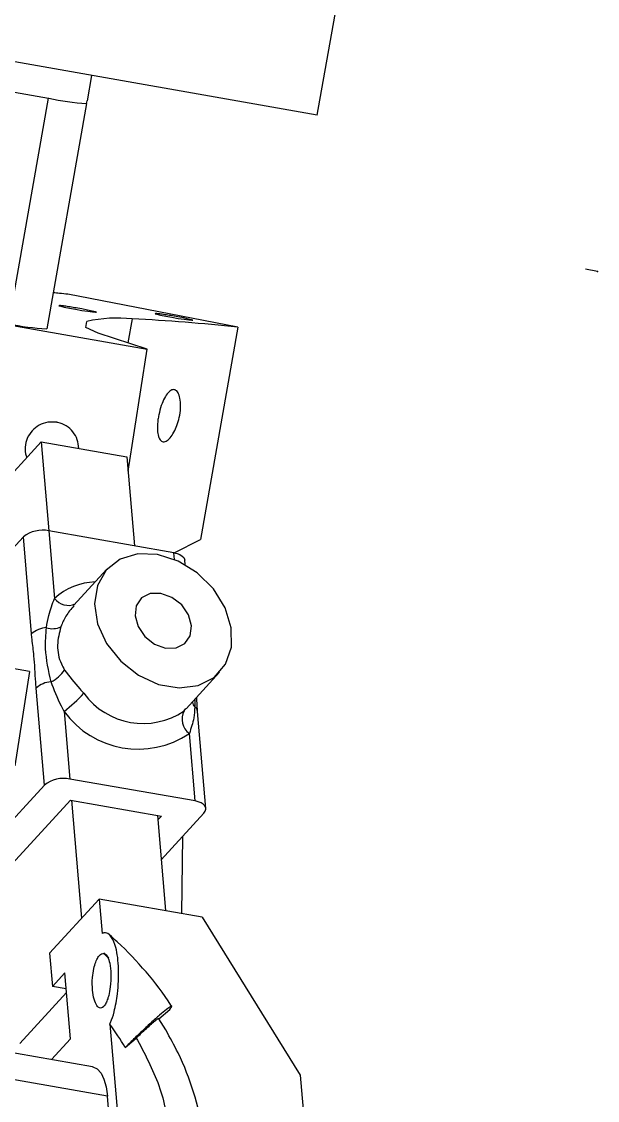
# Model space of a CAD drawing. Header units: millimetres. Extents: x 15 to 2378, y 5 to 1787.
# Drawn here: x 394.19 to 400.21, y 412.77 to 424.07 of the extents above; entities that cross this region are included whole.
import ezdxf

# ---------------------------------------------------------------- set-up
doc = ezdxf.new("R2010")
doc.units = ezdxf.units.MM
doc.header["$PDSIZE"] = -1

msp = doc.modelspace()

# ---------------------------------------------------------------- linework, layer by layer
at = {"color": 7, "linetype": 'Continuous', "lineweight": 25}
for p, q in [((397.281, 423.091), (397.559, 424.667)), ((397.281, 423.091), (393.933, 423.681)), ((394.918, 423.508), (394.871, 423.242)), ((393.681, 423.407), (394.469, 423.268)), ((394.053, 420.906), (394.469, 423.268)), ((394.866, 423.213), (394.449, 420.851)), ((394.866, 423.213), (394.871, 423.242)), ((396.449, 420.869), (394.67, 421.214)), ((393.53, 420.986), (395.5, 420.639)), ((394.858, 420.868), (394.869, 420.929)), ((395.344, 420.956), (395.299, 420.704)), ((394.986, 420.806), (394.858, 420.868)), ((395.5, 420.639), (394.986, 420.806)), ((396.449, 420.869), (396.057, 418.646)), ((395.302, 419.36), (395.5, 420.639)), ((393.524, 418.722), (394.391, 419.669)), ((394.391, 419.669), (394.47, 418.736)), ((394.391, 419.669), (395.289, 419.511)), ((395.289, 419.511), (395.368, 418.578)), ((394.204, 418.673), (393.688, 418.109)), ((394.29, 417.656), (394.204, 418.673)), ((394.47, 418.736), (394.53, 418.028)), ((395.781, 418.506), (394.47, 418.736)), ((395.782, 418.506), (396.057, 418.646)), ((395.787, 418.436), (395.781, 418.506)), ((395.898, 418.382), (395.894, 418.428)), ((395.079, 418.335), (394.729, 417.953)), ((394.269, 417.261), (393.191, 417.45)), ((394.269, 417.261), (394.116, 416.274)), ((395.91, 416.872), (396.259, 417.254)), ((394.424, 416.073), (394.338, 417.089)), ((395.999, 416.97), (395.998, 416.891)), ((394.63, 416.844), (394.69, 416.136)), ((395.887, 416.85), (395.906, 416.875)), ((396.114, 415.828), (396.028, 416.845)), ((396.002, 415.906), (395.942, 416.614)), ((394.424, 416.073), (393.358, 414.908)), ((396.002, 415.906), (394.69, 416.136)), ((393.804, 414.94), (394.697, 415.915)), ((394.697, 415.915), (395.649, 415.748)), ((394.709, 415.913), (394.814, 414.677)), ((395.607, 415.755), (395.692, 414.758)), ((395.649, 415.748), (395.611, 415.707)), ((395.647, 415.291), (396.095, 415.78)), ((395.87, 415.535), (395.858, 414.728)), ((394.999, 414.879), (394.479, 414.311)), ((394.999, 414.879), (395.029, 414.519)), ((396.076, 414.69), (394.999, 414.879)), ((396.076, 414.69), (397.102, 413.032)), ((394.479, 414.311), (394.508, 413.964)), ((395.098, 414.263), (395.046, 414.315)), ((395.047, 414.309), (395.047, 414.307)), ((394.508, 413.964), (394.638, 414.106)), ((394.697, 413.413), (394.638, 414.106)), ((394.168, 413.365), (394.656, 413.898)), ((394.652, 413.939), (394.508, 413.964)), ((395.623, 413.625), (395.737, 413.723)), ((395.11, 413.568), (395.381, 410.373)), ((395.695, 413.507), (395.623, 413.625)), ((395.085, 412.815), (391.495, 413.445)), ((394.499, 413.197), (394.697, 413.413)), ((395.27, 413.322), (395.386, 413.422)), ((395.386, 413.422), (395.4, 413.399)), ((394.929, 413.122), (393.851, 413.311)), ((397.102, 413.032), (397.335, 410.283)), ((395.276, 410.562), (395.085, 412.815))]:
    msp.add_line(p, q, dxfattribs=at)
at = {"color": 7, "linetype": 'Continuous'}
for q in [(400.09, 421.476), (400.214, 421.457)]:
    msp.add_line((400.214, 421.454), q, dxfattribs=at)
at = {"color": 7, "linetype": 'Continuous', "lineweight": 25, "flags": 128}
for points in [[(394.578, 421.095), (394.577, 421.095), (394.595, 421.089), (394.633, 421.08), (394.687, 421.069), (394.75, 421.057), (394.816, 421.046), (394.878, 421.036), (394.927, 421.029), (394.959, 421.026), (394.969, 421.027), (394.958, 421.031), (394.926, 421.039), (394.876, 421.049), (394.815, 421.061), (394.774, 421.069), (394.774, 421.069)], [(395.586, 421.012), (395.585, 421.011), (395.603, 421.005), (395.641, 420.997), (395.695, 420.986), (395.759, 420.974), (395.825, 420.962), (395.886, 420.953), (395.935, 420.946), (395.967, 420.942), (395.978, 420.943), (395.966, 420.947), (395.934, 420.955), (395.884, 420.966), (395.823, 420.977), (395.782, 420.985), (395.782, 420.985)], [(395.61, 418.488), (395.401, 418.494), (395.216, 418.438), (395.071, 418.325), (394.979, 418.165), (394.948, 417.972), (394.982, 417.763), (395.076, 417.557), (395.223, 417.372), (395.41, 417.224), (395.62, 417.128), (395.834, 417.09), (396.034, 417.115), (396.201, 417.201), (396.321, 417.339), (396.383, 417.517), (396.381, 417.721), (396.317, 417.93), (396.194, 418.128), (396.025, 418.296), (395.825, 418.42), (395.61, 418.488)], [(395.781, 418.506), (395.815, 418.498), (395.843, 418.487), (395.866, 418.472), (395.883, 418.456), (395.892, 418.438), (395.894, 418.428)], [(395.645, 418.08), (395.533, 418.079), (395.442, 418.033), (395.386, 417.952), (395.373, 417.846), (395.405, 417.733), (395.477, 417.629), (395.578, 417.55), (395.693, 417.508), (395.805, 417.51), (395.896, 417.555), (395.952, 417.637), (395.966, 417.742), (395.934, 417.856), (395.862, 417.96), (395.76, 418.039), (395.645, 418.08)], [(396.095, 415.78), (396.108, 415.799), (396.114, 415.819), (396.113, 415.838), (396.103, 415.856), (396.087, 415.873), (396.064, 415.887), (396.035, 415.898), (396.002, 415.906)], [(394.929, 413.122), (394.933, 413.121), (394.978, 413.099), (395.017, 413.056), (395.048, 412.992), (395.072, 412.911), (395.085, 412.815)]]:
    msp.add_lwpolyline(points, dxfattribs=at)
at = {"color": 7, "linetype": 'Continuous', "lineweight": 25}
for centre, radius, start, end in [((395.033, 425.89), 2.682, 257.8659, 266.4262), ((394.616, 423.528), 2.682, 257.8659, 266.4262), ((395.187, 419.521), 1.444, 83.7547, 102.702), ((394.483, 403.099), 17.878, 83.6862, 87.2403), ((394.404, 418.423), 0.32, 78.0497, 128.6447), ((394.979, 417.53), 0.671, 91.9571, 132.034), ((394.673, 418.131), 0.176, 215.7759, 294.7874), ((394.463, 417.461), 0.262, 93.813, 131.5491), ((394.509, 417.905), 0.194, 250.9167, 296.8786), ((394.355, 417.456), 0.332, 294.7304, 327.6047), ((394.511, 416.893), 0.262, 93.813, 131.5491), ((393.354, 418.447), 2.049, 308.5235, 316.4062), ((395.458, 417.484), 0.766, 215.9796, 304.1258), ((395.405, 417.406), 0.957, 215.9796, 304.1258), ((396.052, 416.763), 0.186, 152.2693, 233.7284), ((396.113, 416.978), 0.144, 194.538, 217.3726), ((395.965, 416.836), 0.0637, 7.3264, 58.2622), ((394.624, 415.823), 0.32, 78.0497, 128.6447), ((392.574, 411.629), 3.645, 46.448, 47.2765), ((392.927, 411.971), 2.705, 29.963, 36.1863)]:
    msp.add_arc(centre, radius, start, end, dxfattribs=at)
for points, knots in [([(394.67, 421.214), (394.641, 421.217), (394.589, 421.223), (394.538, 421.228), (394.516, 421.23)], [0, 0, 0, 0, 0.559872, 1, 1, 1, 1]), ([(395.622, 419.951), (395.63, 419.985), (395.645, 420.048), (395.681, 420.129), (395.719, 420.187), (395.759, 420.217), (395.795, 420.217), (395.826, 420.187), (395.846, 420.128), (395.853, 420.045), (395.844, 419.95), (395.821, 419.86), (395.789, 419.782), (395.751, 419.72), (395.708, 419.676), (395.667, 419.664), (395.634, 419.686), (395.613, 419.737), (395.606, 419.811), (395.61, 419.887), (395.619, 419.935), (395.622, 419.951)], [0, 0, 0, 0, 0.057742, 0.110439, 0.162579, 0.214645, 0.266961, 0.321051, 0.378179, 0.436011, 0.491682, 0.542857, 0.591589, 0.642039, 0.696509, 0.754716, 0.808969, 0.862604, 0.916921, 0.971382, 1, 1, 1, 1]), ([(394.553, 419.873), (394.521, 419.875), (394.458, 419.88), (394.367, 419.847), (394.292, 419.788), (394.24, 419.707), (394.221, 419.615), (394.223, 419.544), (394.239, 419.511), (394.242, 419.506)], [0, 0, 0, 0, 0.162036, 0.324071, 0.486107, 0.648142, 0.810178, 0.972213, 1, 1, 1, 1]), ([(394.784, 419.6), (394.781, 419.631), (394.774, 419.693), (394.726, 419.776), (394.655, 419.839), (394.592, 419.865), (394.557, 419.872), (394.553, 419.873)], [0, 0, 0, 0, 0.239058, 0.482027, 0.724996, 0.967965, 1, 1, 1, 1]), ([(394.446, 417.722), (394.453, 417.765), (394.472, 417.874), (394.508, 417.971), (394.53, 418.028)], [0, 0, 0, 0, 0.401427, 1, 1, 1, 1]), ([(394.733, 417.95), (394.703, 417.916), (394.649, 417.854), (394.613, 417.77), (394.597, 417.732)], [0, 0, 0, 0, 0.551662, 1, 1, 1, 1]), ([(394.338, 417.089), (394.336, 417.109), (394.328, 417.221), (394.321, 417.4), (394.299, 417.56), (394.291, 417.638), (394.29, 417.656)], [0, 0, 0, 0, 0.105103, 0.585442, 0.899984, 1, 1, 1, 1]), ([(394.494, 417.154), (394.468, 417.271), (394.426, 417.46), (394.44, 417.649), (394.446, 417.722)], [0, 0, 0, 0, 0.612329, 1, 1, 1, 1]), ([(394.597, 417.732), (394.58, 417.667), (394.547, 417.536), (394.58, 417.378), (394.624, 417.3), (394.636, 417.278)], [0, 0, 0, 0, 0.416369, 0.840821, 1, 1, 1, 1]), ([(394.636, 417.278), (394.686, 417.213), (394.747, 417.133), (394.824, 417.049), (394.838, 417.034)], [0, 0, 0, 0, 0.81429, 1, 1, 1, 1]), ([(394.63, 416.844), (394.621, 416.862), (394.566, 416.968), (394.526, 417.07), (394.494, 417.154)], [0, 0, 0, 0, 0.17394, 1, 1, 1, 1]), ([(396.028, 416.845), (396.028, 416.852), (396.023, 416.897), (396.021, 416.948), (396.019, 416.992)], [0, 0, 0, 0, 0.142873, 1, 1, 1, 1]), ([(395.998, 416.891), (395.996, 416.853), (395.991, 416.758), (395.96, 416.668), (395.942, 416.614)], [0, 0, 0, 0, 0.4014272, 1, 1, 1, 1]), ([(395.11, 413.568), (395.112, 413.574), (395.13, 413.612), (395.163, 413.718), (395.196, 413.912), (395.207, 414.152), (395.183, 414.357), (395.142, 414.46), (395.104, 414.509), (395.071, 414.53), (395.041, 414.522), (395.029, 414.519)], [0, 0, 0, 0, 0.017131, 0.109407, 0.255852, 0.460474, 0.666369, 0.801677, 0.840308, 0.937432, 1, 1, 1, 1]), ([(395.757, 413.755), (395.755, 413.759), (395.677, 413.886), (395.493, 414.118), (395.269, 414.359), (395.133, 414.479), (395.105, 414.503)], [0, 0, 0, 0, 0.016673, 0.453813, 0.891327, 1, 1, 1, 1]), ([(395.087, 413.834), (395.081, 413.817), (395.069, 413.785), (395.046, 413.751), (395.023, 413.736), (394.998, 413.736), (394.969, 413.763), (394.942, 413.826), (394.925, 413.927), (394.924, 414.04), (394.939, 414.144), (394.96, 414.217), (394.984, 414.269), (395.01, 414.301), (395.032, 414.311), (395.043, 414.309), (395.047, 414.309)], [0, 0, 0, 0, 0.052592, 0.105524, 0.153565, 0.201492, 0.278385, 0.389959, 0.50526, 0.641847, 0.732112, 0.80254, 0.860736, 0.919152, 0.972704, 1, 1, 1, 1]), ([(395.047, 414.307), (395.05, 414.306), (395.063, 414.302), (395.088, 414.275), (395.112, 414.203), (395.124, 414.093), (395.118, 413.973), (395.103, 413.884), (395.091, 413.845), (395.087, 413.834)], [0, 0, 0, 0, 0.0297053, 0.1707578, 0.3465062, 0.5683157, 0.7922383, 0.94135, 1, 1, 1, 1]), ([(395.737, 413.723), (395.746, 413.735), (395.764, 413.759), (395.75, 413.757), (395.706, 413.726), (395.633, 413.665), (395.539, 413.582), (395.435, 413.484), (395.34, 413.393), (395.291, 413.343), (395.27, 413.322)], [0, 0, 0, 0, 0.124472, 0.248908, 0.375318, 0.50514, 0.638042, 0.772204, 0.904458, 1, 1, 1, 1]), ([(395.386, 413.422), (395.404, 413.439), (395.438, 413.473), (395.494, 413.525), (395.547, 413.572), (395.59, 413.609), (395.618, 413.63), (395.626, 413.632), (395.623, 413.627), (395.623, 413.625)], [0, 0, 0, 0, 0.152235, 0.304395, 0.460597, 0.620284, 0.780057, 0.936777, 1, 1, 1, 1]), ([(396.099, 412.296), (396.094, 412.344), (396.075, 412.529), (395.996, 412.856), (395.858, 413.215), (395.74, 413.427), (395.695, 413.507)], [0, 0, 0, 0, 0.12029, 0.458434, 0.796528, 1, 1, 1, 1])]:
    msp.add_open_spline(points, degree=3, knots=knots, dxfattribs=at)
for points in [[(394.774, 421.069), (394.752, 421.072), (394.707, 421.08), (394.648, 421.089), (394.602, 421.095), (394.588, 421.096), (394.581, 421.097)], [(395.782, 420.985), (395.76, 420.989), (395.715, 420.996), (395.657, 421.005), (395.61, 421.012), (395.596, 421.013), (395.589, 421.013)], [(395.4, 413.399), (395.488, 413.231), (395.664, 412.894), (395.718, 412.548), (395.745, 412.375)]]:
    msp.add_open_spline(points, degree=3, dxfattribs=at)
at = {"color": 7, "linetype": 'Continuous'}
msp.add_point((400.214, 421.454), dxfattribs=at)

doc.saveas('drawing.dxf')
